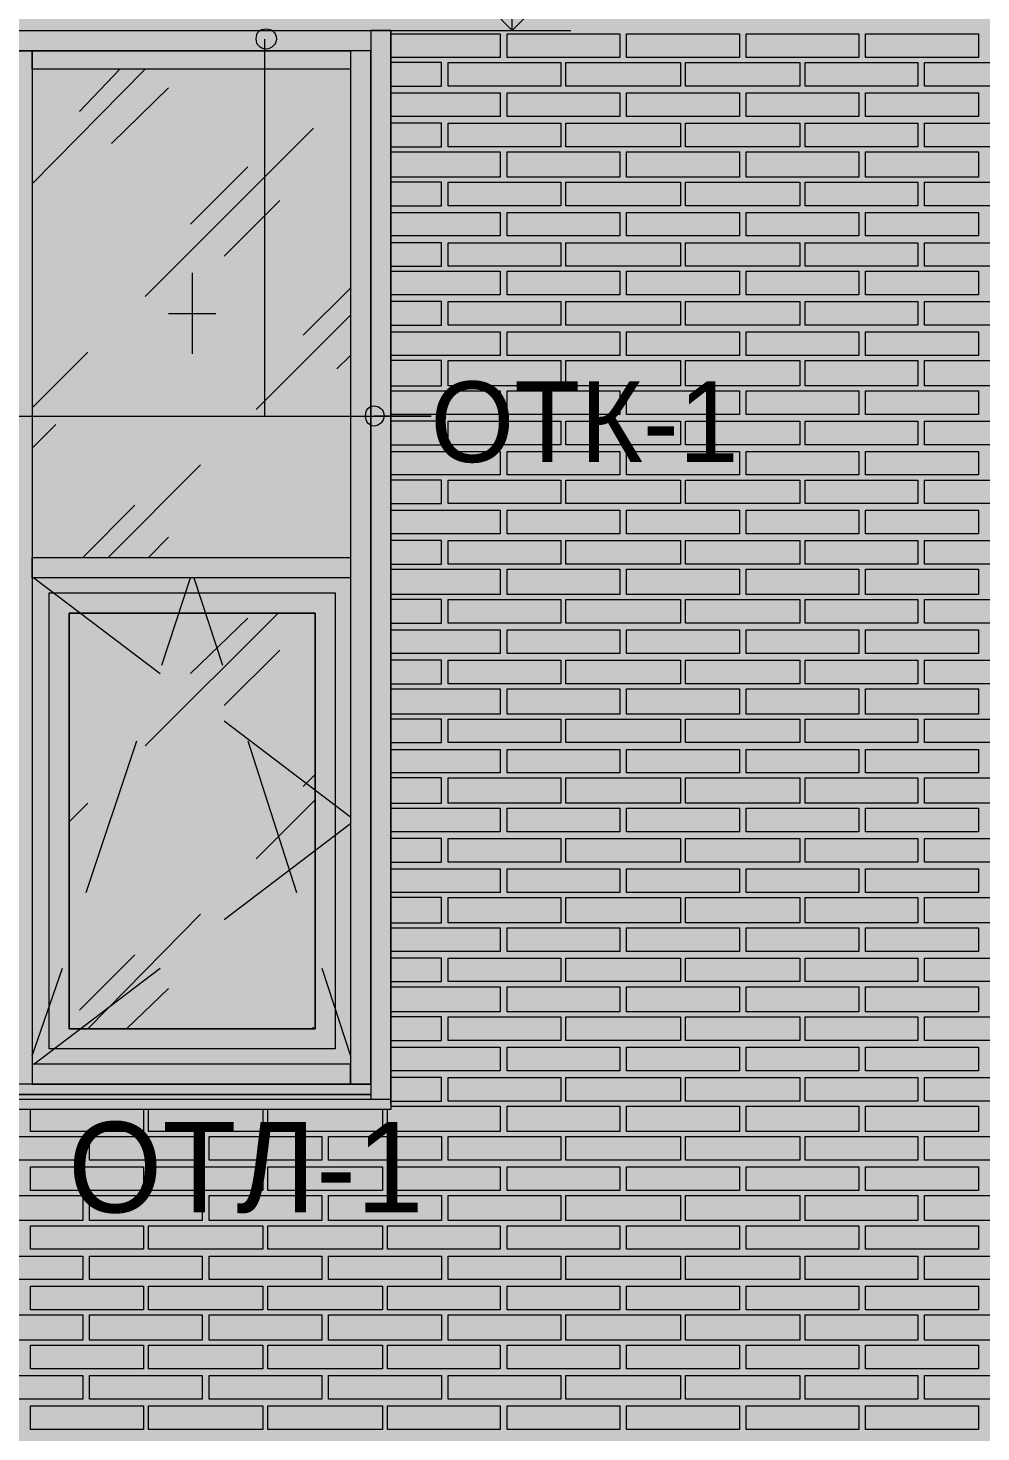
# Model space of a CAD drawing. Header units: millimetres. Extents: x -28928 to 100580, y -22867 to 36490.
# Drawn here: x 62260 to 64655, y 24464 to 27993 of the extents above; entities that cross this region are included whole.
import ezdxf

# ---------------------------------------------------------------- set-up
doc = ezdxf.new("R2010")
doc.units = ezdxf.units.MM
doc.layers.add('PDF _Геометрия', color=7, linetype='Continuous', true_color=0x8f8e8d)
doc.layers.add('PDF _Сплошная заливка', color=7, linetype='Continuous', true_color=0xffffff)
doc.layers.add('PDF _Текст', color=7, linetype='Continuous')

msp = doc.modelspace()

# ---------------------------------------------------------------- hatches: boundary and pattern name
at = {"layer": 'PDF _Сплошная заливка', "true_color": 0xdcd6cf, "transparency": 33554559}
msp.add_hatch(color=254, dxfattribs=at).paths.add_polyline_path([(64868.4, 16343.4), (64868.4, 19592.6), (66268.7, 19592.6), (66268.7, 16343.4), (82239.9, 16343.4), (82239.9, 30089.1), (52662.6, 30089.1), (52662.6, 16343.4), (62173.4, 16343.4), (62173.4, 19592.6), (64271.8, 19592.6), (64271.8, 16343.4)])

# ---------------------------------------------------------------- linework, layer by layer
at = {"layer": 'PDF _Геометрия', "color": 7, "lineweight": 9}
for points in [[(62918, 27986.4), (63269.1, 27986.4), (63476.4, 27986.4), (63476.4, 28286.8), (64276.1, 28286.8)], [(62173.4, 27986.4), (63171.8, 27986.4), (63171.8, 25287.2), (63171.8, 25363.4), (63171.8, 26636.8), (63171.8, 27910.3), (63171.8, 27986.4), (63121.1, 27986.4), (63121.1, 27910.3), (63121.1, 26636.8), (63121.1, 27935.7), (63070.3, 27935.7), (63070.3, 26636.8), (63070.3, 25338), (63070.3, 25388.7), (62270.7, 25388.7), (62270.7, 25338), (63070.3, 25338), (63121.1, 25338), (63121.1, 26636.8), (63121.1, 25363.4), (63121.1, 25299.9)], [(63324.1, 27986.4), (63624.5, 27986.4)], [(62854.5, 27965.3), (62854.5, 27017.6), (63273.4, 27017.6), (63129.5, 27017.6)], [(62219.9, 27935.7), (62270.7, 27935.7), (62270.7, 26636.8), (62270.7, 25338), (62219.9, 25338)], [(62270.7, 27601.4), (62554.1, 27889.1)], [(62389.1, 27783.4), (62490.7, 27889.1)], [(62469.5, 27703), (62613.4, 27842.6)], [(62554.1, 27318), (62977.2, 27741)], [(62668.4, 27499.9), (62812.2, 27643.7)], [(62753, 27419.5), (62892.6, 27559.1)], [(62672.6, 27377.2), (62672.6, 27174.1)], [(62951.8, 27220.7), (63070.3, 27339.1)], [(62613.4, 27275.7), (62731.8, 27275.7)], [(62833.4, 27034.5), (63070.3, 27271.4)], [(62270.7, 27038.7), (62410.3, 27178.4)], [(63036.4, 27136), (63070.3, 27169.9)], [(62207.2, 27017.6), (63273.4, 27017.6)], [(62270.7, 26937.2), (62329.9, 26996.4)], [(62461.1, 26662.2), (62693.7, 26894.9)], [(62397.6, 26662.2), (62528.7, 26793.4)], [(62562.6, 26662.2), (62613.4, 26713)], [(62274.9, 26611.4), (62592.2, 26370.3)], [(62596.4, 26391.4), (62668.4, 26611.4)], [(62676.8, 26611.4), (62748.7, 26391.4)], [(62554.1, 26188.4), (62888.4, 26522.6)], [(62668.4, 26370.3), (62812.2, 26509.9)], [(62753, 26289.9), (62892.6, 26429.5)], [(62753, 26251.8), (63070.3, 26010.7)], [(62406.1, 25820.3), (62533, 26201)], [(62812.2, 26201), (62934.9, 25820.3)], [(62951.8, 26086.8), (62981.4, 26116.4)], [(62363.7, 25998), (62410.3, 26044.5)], [(62833.4, 25904.9), (62981.4, 26053)], [(62753, 25752.6), (63070.3, 25993.7)], [(62410.3, 25477.6), (62693.7, 25765.3)], [(62389.1, 25524.1), (62528.7, 25663.7)], [(62270.7, 25409.9), (62346.8, 25629.9)], [(62274.9, 25388.7), (62592.2, 25629.9)], [(62998.4, 25629.9), (63070.3, 25409.9)], [(62507.6, 25477.6), (62613.4, 25579.1)], [(62973, 25477.6), (62977.2, 25481.8)], [(63121.1, 25338), (62219.9, 25338)], [(63171.8, 25304.1), (63171.8, 25299.9), (62173.4, 25299.9), (62173.4, 25304.1)], [(63171.8, 25299.9), (63171.8, 25274.5), (62173.4, 25274.5), (62173.4, 25299.9)], [(63121.1, 25312.6), (62219.9, 25312.6), (63121.1, 25312.6)], [(63121.1, 25312.6), (62219.9, 25312.6)], [(63171.8, 25283), (63171.8, 25274.5)]]:
    msp.add_lwpolyline(points, dxfattribs=at)
at = {"layer": 'PDF _Геометрия', "color": 7, "lineweight": 18}
msp.add_lwpolyline([(63336.8, 28130.3), (63476.4, 27986.4), (63620.3, 28130.3)], dxfattribs=at)
at = {"layer": 'PDF _Геометрия', "color": 7, "lineweight": 9}
for points in [[(63095.7, 27935.7), (62245.3, 27935.7), (62219.9, 27935.7), (62219.9, 27986.4), (62245.3, 27986.4), (63095.7, 27986.4), (63121.1, 27986.4), (63121.1, 27935.7)], [(63070.3, 27889.1), (62270.7, 27889.1), (62270.7, 27935.7), (63070.3, 27935.7)], [(63070.3, 26611.4), (62270.7, 26611.4), (62270.7, 26662.2), (63070.3, 26662.2)], [(62313, 26573.4), (63032.2, 26573.4), (63032.2, 25426.8), (62313, 25426.8)], [(63032.2, 26573.4), (63032.2, 25426.8), (62313, 25426.8), (62313, 26573.4)], [(62981.4, 26522.6), (62363.7, 26522.6), (62363.7, 25477.6), (62981.4, 25477.6)], [(62363.7, 25477.6), (62363.7, 26522.6), (62981.4, 26522.6), (62981.4, 25477.6)]]:
    msp.add_lwpolyline(points, close=True, dxfattribs=at)
at = {"layer": 'PDF _Геометрия', "lineweight": 9}
for points in [[(63171.8, 27978), (63446.8, 27978), (63446.8, 27918.7), (63171.8, 27918.7)], [(63171.8, 27846.8), (63298.7, 27846.8), (63298.7, 27906), (63171.8, 27906)], [(63171.8, 27829.9), (63446.8, 27829.9), (63446.8, 27770.7), (63171.8, 27770.7)], [(63171.8, 27694.5), (63298.7, 27694.5), (63298.7, 27753.7), (63171.8, 27753.7)], [(63171.8, 27681.8), (63446.8, 27681.8), (63446.8, 27618.4), (63171.8, 27618.4)], [(63171.8, 27546.4), (63298.7, 27546.4), (63298.7, 27605.7), (63171.8, 27605.7)], [(63171.8, 27529.5), (63446.8, 27529.5), (63446.8, 27470.3), (63171.8, 27470.3)], [(63171.8, 27394.1), (63298.7, 27394.1), (63298.7, 27453.4), (63171.8, 27453.4)], [(63171.8, 27381.4), (63446.8, 27381.4), (63446.8, 27322.2), (63171.8, 27322.2)], [(63171.8, 27246), (63298.7, 27246), (63298.7, 27305.3), (63171.8, 27305.3)], [(63171.8, 27229.1), (63446.8, 27229.1), (63446.8, 27169.9), (63171.8, 27169.9)], [(63171.8, 27093.7), (63298.7, 27093.7), (63298.7, 27157.2), (63171.8, 27157.2)], [(63171.8, 27081), (63446.8, 27081), (63446.8, 27021.8), (63171.8, 27021.8)], [(63171.8, 26945.7), (63298.7, 26945.7), (63298.7, 27004.9), (63171.8, 27004.9)], [(63171.8, 26928.7), (63446.8, 26928.7), (63446.8, 26869.5), (63171.8, 26869.5)], [(63171.8, 26797.6), (63298.7, 26797.6), (63298.7, 26856.8), (63171.8, 26856.8)], [(63171.8, 26780.7), (63446.8, 26780.7), (63446.8, 26721.4), (63171.8, 26721.4)], [(63171.8, 26645.3), (63298.7, 26645.3), (63298.7, 26704.5), (63171.8, 26704.5)], [(63171.8, 26632.6), (63446.8, 26632.6), (63446.8, 26569.1), (63171.8, 26569.1)], [(63171.8, 26497.2), (63298.7, 26497.2), (63298.7, 26556.4), (63171.8, 26556.4)], [(63171.8, 26480.3), (63446.8, 26480.3), (63446.8, 26421), (63171.8, 26421)], [(63171.8, 26344.9), (63298.7, 26344.9), (63298.7, 26404.1), (63171.8, 26404.1)], [(63171.8, 26332.2), (63446.8, 26332.2), (63446.8, 26268.7), (63171.8, 26268.7)], [(63171.8, 26196.8), (63298.7, 26196.8), (63298.7, 26256), (63171.8, 26256)], [(63171.8, 26179.9), (63446.8, 26179.9), (63446.8, 26120.7), (63171.8, 26120.7)], [(63171.8, 26044.5), (63298.7, 26044.5), (63298.7, 26108), (63171.8, 26108)], [(63171.8, 26031.8), (63446.8, 26031.8), (63446.8, 25972.6), (63171.8, 25972.6)], [(63171.8, 25896.4), (63298.7, 25896.4), (63298.7, 25955.7), (63171.8, 25955.7)], [(63171.8, 25879.5), (63446.8, 25879.5), (63446.8, 25820.3), (63171.8, 25820.3)], [(63171.8, 25744.1), (63298.7, 25744.1), (63298.7, 25807.6), (63171.8, 25807.6)], [(63171.8, 25731.4), (63446.8, 25731.4), (63446.8, 25672.2), (63171.8, 25672.2)], [(63171.8, 25596), (63298.7, 25596), (63298.7, 25655.3), (63171.8, 25655.3)], [(63171.8, 25583.4), (63446.8, 25583.4), (63446.8, 25519.9), (63171.8, 25519.9)], [(63171.8, 25448), (63298.7, 25448), (63298.7, 25507.2), (63171.8, 25507.2)], [(63171.8, 25431), (63446.8, 25431), (63446.8, 25371.8), (63171.8, 25371.8)], [(63171.8, 25295.7), (63298.7, 25295.7), (63298.7, 25354.9), (63171.8, 25354.9)], [(62549.9, 25274.5), (62549.9, 25219.5), (62266.4, 25219.5), (62266.4, 25274.5)], [(62850.3, 25274.5), (62850.3, 25219.5), (62562.6, 25219.5), (62562.6, 25274.5)], [(63150.7, 25274.5), (63150.7, 25219.5), (62863, 25219.5), (62863, 25274.5)], [(63171.8, 25283), (63446.8, 25283), (63446.8, 25219.5), (63163.4, 25219.5), (63163.4, 25274.5)]]:
    msp.add_lwpolyline(points, dxfattribs=at)
for points in [[(63747.2, 27978), (63747.2, 27918.7), (63463.7, 27918.7), (63463.7, 27978)], [(64047.6, 27978), (64047.6, 27918.7), (63764.1, 27918.7), (63764.1, 27978)], [(64348, 27978), (64348, 27918.7), (64064.5, 27918.7), (64064.5, 27978)], [(64648.4, 27978), (64648.4, 27918.7), (64364.9, 27918.7), (64364.9, 27978)], [(63599.1, 27846.8), (63455.3, 27846.8), (63315.7, 27846.8), (63315.7, 27906), (63455.3, 27906), (63599.1, 27906)], [(63899.5, 27846.8), (63755.7, 27846.8), (63611.8, 27846.8), (63611.8, 27906), (63755.7, 27906), (63899.5, 27906)], [(64199.9, 27846.8), (64056.1, 27846.8), (63912.2, 27846.8), (63912.2, 27906), (64056.1, 27906), (64199.9, 27906)], [(64496.1, 27846.8), (64356.4, 27846.8), (64212.6, 27846.8), (64212.6, 27906), (64356.4, 27906), (64496.1, 27906)], [(64796.4, 27846.8), (64656.8, 27846.8), (64513, 27846.8), (64513, 27906), (64656.8, 27906), (64796.4, 27906)], [(63747.2, 27829.9), (63747.2, 27770.7), (63463.7, 27770.7), (63463.7, 27829.9)], [(64047.6, 27829.9), (64047.6, 27770.7), (63764.1, 27770.7), (63764.1, 27829.9)], [(64348, 27829.9), (64348, 27770.7), (64064.5, 27770.7), (64064.5, 27829.9)], [(64648.4, 27829.9), (64648.4, 27770.7), (64364.9, 27770.7), (64364.9, 27829.9)], [(63599.1, 27694.5), (63455.3, 27694.5), (63315.7, 27694.5), (63315.7, 27753.7), (63455.3, 27753.7), (63599.1, 27753.7)], [(63899.5, 27694.5), (63755.7, 27694.5), (63611.8, 27694.5), (63611.8, 27753.7), (63755.7, 27753.7), (63899.5, 27753.7)], [(64199.9, 27694.5), (64056.1, 27694.5), (63912.2, 27694.5), (63912.2, 27753.7), (64056.1, 27753.7), (64199.9, 27753.7)], [(64496.1, 27694.5), (64356.4, 27694.5), (64212.6, 27694.5), (64212.6, 27753.7), (64356.4, 27753.7), (64496.1, 27753.7)], [(64796.4, 27694.5), (64656.8, 27694.5), (64513, 27694.5), (64513, 27753.7), (64656.8, 27753.7), (64796.4, 27753.7)], [(63747.2, 27681.8), (63747.2, 27618.4), (63463.7, 27618.4), (63463.7, 27681.8)], [(64047.6, 27681.8), (64047.6, 27618.4), (63764.1, 27618.4), (63764.1, 27681.8)], [(64348, 27681.8), (64348, 27618.4), (64064.5, 27618.4), (64064.5, 27681.8)], [(64648.4, 27681.8), (64648.4, 27618.4), (64364.9, 27618.4), (64364.9, 27681.8)], [(63599.1, 27546.4), (63455.3, 27546.4), (63315.7, 27546.4), (63315.7, 27605.7), (63455.3, 27605.7), (63599.1, 27605.7)], [(63899.5, 27546.4), (63755.7, 27546.4), (63611.8, 27546.4), (63611.8, 27605.7), (63755.7, 27605.7), (63899.5, 27605.7)], [(64199.9, 27546.4), (64056.1, 27546.4), (63912.2, 27546.4), (63912.2, 27605.7), (64056.1, 27605.7), (64199.9, 27605.7)], [(64496.1, 27546.4), (64356.4, 27546.4), (64212.6, 27546.4), (64212.6, 27605.7), (64356.4, 27605.7), (64496.1, 27605.7)], [(64796.4, 27546.4), (64656.8, 27546.4), (64513, 27546.4), (64513, 27605.7), (64656.8, 27605.7), (64796.4, 27605.7)], [(63747.2, 27529.5), (63747.2, 27470.3), (63463.7, 27470.3), (63463.7, 27529.5)], [(64047.6, 27529.5), (64047.6, 27470.3), (63764.1, 27470.3), (63764.1, 27529.5)], [(64348, 27529.5), (64348, 27470.3), (64064.5, 27470.3), (64064.5, 27529.5)], [(64648.4, 27529.5), (64648.4, 27470.3), (64364.9, 27470.3), (64364.9, 27529.5)], [(63599.1, 27394.1), (63455.3, 27394.1), (63315.7, 27394.1), (63315.7, 27453.4), (63455.3, 27453.4), (63599.1, 27453.4)], [(63899.5, 27394.1), (63755.7, 27394.1), (63611.8, 27394.1), (63611.8, 27453.4), (63755.7, 27453.4), (63899.5, 27453.4)], [(64199.9, 27394.1), (64056.1, 27394.1), (63912.2, 27394.1), (63912.2, 27453.4), (64056.1, 27453.4), (64199.9, 27453.4)], [(64496.1, 27394.1), (64356.4, 27394.1), (64212.6, 27394.1), (64212.6, 27453.4), (64356.4, 27453.4), (64496.1, 27453.4)], [(64796.4, 27394.1), (64656.8, 27394.1), (64513, 27394.1), (64513, 27453.4), (64656.8, 27453.4), (64796.4, 27453.4)], [(63747.2, 27381.4), (63747.2, 27322.2), (63463.7, 27322.2), (63463.7, 27381.4)], [(64047.6, 27381.4), (64047.6, 27322.2), (63764.1, 27322.2), (63764.1, 27381.4)], [(64348, 27381.4), (64348, 27322.2), (64064.5, 27322.2), (64064.5, 27381.4)], [(64648.4, 27381.4), (64648.4, 27322.2), (64364.9, 27322.2), (64364.9, 27381.4)], [(63599.1, 27246), (63455.3, 27246), (63315.7, 27246), (63315.7, 27305.3), (63455.3, 27305.3), (63599.1, 27305.3)], [(63899.5, 27246), (63755.7, 27246), (63611.8, 27246), (63611.8, 27305.3), (63755.7, 27305.3), (63899.5, 27305.3)], [(64199.9, 27246), (64056.1, 27246), (63912.2, 27246), (63912.2, 27305.3), (64056.1, 27305.3), (64199.9, 27305.3)], [(64496.1, 27246), (64356.4, 27246), (64212.6, 27246), (64212.6, 27305.3), (64356.4, 27305.3), (64496.1, 27305.3)], [(64796.4, 27246), (64656.8, 27246), (64513, 27246), (64513, 27305.3), (64656.8, 27305.3), (64796.4, 27305.3)], [(63747.2, 27229.1), (63747.2, 27169.9), (63463.7, 27169.9), (63463.7, 27229.1)], [(64047.6, 27229.1), (64047.6, 27169.9), (63764.1, 27169.9), (63764.1, 27229.1)], [(64348, 27229.1), (64348, 27169.9), (64064.5, 27169.9), (64064.5, 27229.1)], [(64648.4, 27229.1), (64648.4, 27169.9), (64364.9, 27169.9), (64364.9, 27229.1)], [(63599.1, 27093.7), (63455.3, 27093.7), (63315.7, 27093.7), (63315.7, 27157.2), (63455.3, 27157.2), (63599.1, 27157.2)], [(63899.5, 27093.7), (63755.7, 27093.7), (63611.8, 27093.7), (63611.8, 27157.2), (63755.7, 27157.2), (63899.5, 27157.2)], [(64199.9, 27093.7), (64056.1, 27093.7), (63912.2, 27093.7), (63912.2, 27157.2), (64056.1, 27157.2), (64199.9, 27157.2)], [(64496.1, 27093.7), (64356.4, 27093.7), (64212.6, 27093.7), (64212.6, 27157.2), (64356.4, 27157.2), (64496.1, 27157.2)], [(64796.4, 27093.7), (64656.8, 27093.7), (64513, 27093.7), (64513, 27157.2), (64656.8, 27157.2), (64796.4, 27157.2)], [(63747.2, 27081), (63747.2, 27021.8), (63463.7, 27021.8), (63463.7, 27081)], [(64047.6, 27081), (64047.6, 27021.8), (63764.1, 27021.8), (63764.1, 27081)], [(64348, 27081), (64348, 27021.8), (64064.5, 27021.8), (64064.5, 27081)], [(64648.4, 27081), (64648.4, 27021.8), (64364.9, 27021.8), (64364.9, 27081)], [(63599.1, 26945.7), (63455.3, 26945.7), (63315.7, 26945.7), (63315.7, 27004.9), (63455.3, 27004.9), (63599.1, 27004.9)], [(63899.5, 26945.7), (63755.7, 26945.7), (63611.8, 26945.7), (63611.8, 27004.9), (63755.7, 27004.9), (63899.5, 27004.9)], [(64199.9, 26945.7), (64056.1, 26945.7), (63912.2, 26945.7), (63912.2, 27004.9), (64056.1, 27004.9), (64199.9, 27004.9)], [(64496.1, 26945.7), (64356.4, 26945.7), (64212.6, 26945.7), (64212.6, 27004.9), (64356.4, 27004.9), (64496.1, 27004.9)], [(64796.4, 26945.7), (64656.8, 26945.7), (64513, 26945.7), (64513, 27004.9), (64656.8, 27004.9), (64796.4, 27004.9)], [(63747.2, 26928.7), (63747.2, 26869.5), (63463.7, 26869.5), (63463.7, 26928.7)], [(64047.6, 26928.7), (64047.6, 26869.5), (63764.1, 26869.5), (63764.1, 26928.7)], [(64348, 26928.7), (64348, 26869.5), (64064.5, 26869.5), (64064.5, 26928.7)], [(64648.4, 26928.7), (64648.4, 26869.5), (64364.9, 26869.5), (64364.9, 26928.7)], [(63599.1, 26797.6), (63455.3, 26797.6), (63315.7, 26797.6), (63315.7, 26856.8), (63455.3, 26856.8), (63599.1, 26856.8)], [(63899.5, 26797.6), (63755.7, 26797.6), (63611.8, 26797.6), (63611.8, 26856.8), (63755.7, 26856.8), (63899.5, 26856.8)], [(64199.9, 26797.6), (64056.1, 26797.6), (63912.2, 26797.6), (63912.2, 26856.8), (64056.1, 26856.8), (64199.9, 26856.8)], [(64496.1, 26797.6), (64356.4, 26797.6), (64212.6, 26797.6), (64212.6, 26856.8), (64356.4, 26856.8), (64496.1, 26856.8)], [(64796.4, 26797.6), (64656.8, 26797.6), (64513, 26797.6), (64513, 26856.8), (64656.8, 26856.8), (64796.4, 26856.8)], [(63747.2, 26780.7), (63747.2, 26721.4), (63463.7, 26721.4), (63463.7, 26780.7)], [(64047.6, 26780.7), (64047.6, 26721.4), (63764.1, 26721.4), (63764.1, 26780.7)], [(64348, 26780.7), (64348, 26721.4), (64064.5, 26721.4), (64064.5, 26780.7)], [(64648.4, 26780.7), (64648.4, 26721.4), (64364.9, 26721.4), (64364.9, 26780.7)], [(63599.1, 26645.3), (63455.3, 26645.3), (63315.7, 26645.3), (63315.7, 26704.5), (63455.3, 26704.5), (63599.1, 26704.5)], [(63899.5, 26645.3), (63755.7, 26645.3), (63611.8, 26645.3), (63611.8, 26704.5), (63755.7, 26704.5), (63899.5, 26704.5)], [(64199.9, 26645.3), (64056.1, 26645.3), (63912.2, 26645.3), (63912.2, 26704.5), (64056.1, 26704.5), (64199.9, 26704.5)], [(64496.1, 26645.3), (64356.4, 26645.3), (64212.6, 26645.3), (64212.6, 26704.5), (64356.4, 26704.5), (64496.1, 26704.5)], [(64796.4, 26645.3), (64656.8, 26645.3), (64513, 26645.3), (64513, 26704.5), (64656.8, 26704.5), (64796.4, 26704.5)], [(63747.2, 26632.6), (63747.2, 26569.1), (63463.7, 26569.1), (63463.7, 26632.6)], [(64047.6, 26632.6), (64047.6, 26569.1), (63764.1, 26569.1), (63764.1, 26632.6)], [(64348, 26632.6), (64348, 26569.1), (64064.5, 26569.1), (64064.5, 26632.6)], [(64648.4, 26632.6), (64648.4, 26569.1), (64364.9, 26569.1), (64364.9, 26632.6)], [(63599.1, 26497.2), (63455.3, 26497.2), (63315.7, 26497.2), (63315.7, 26556.4), (63455.3, 26556.4), (63599.1, 26556.4)], [(63899.5, 26497.2), (63755.7, 26497.2), (63611.8, 26497.2), (63611.8, 26556.4), (63755.7, 26556.4), (63899.5, 26556.4)], [(64199.9, 26497.2), (64056.1, 26497.2), (63912.2, 26497.2), (63912.2, 26556.4), (64056.1, 26556.4), (64199.9, 26556.4)], [(64496.1, 26497.2), (64356.4, 26497.2), (64212.6, 26497.2), (64212.6, 26556.4), (64356.4, 26556.4), (64496.1, 26556.4)], [(64796.4, 26497.2), (64656.8, 26497.2), (64513, 26497.2), (64513, 26556.4), (64656.8, 26556.4), (64796.4, 26556.4)], [(63747.2, 26480.3), (63747.2, 26421), (63463.7, 26421), (63463.7, 26480.3)], [(64047.6, 26480.3), (64047.6, 26421), (63764.1, 26421), (63764.1, 26480.3)], [(64348, 26480.3), (64348, 26421), (64064.5, 26421), (64064.5, 26480.3)], [(64648.4, 26480.3), (64648.4, 26421), (64364.9, 26421), (64364.9, 26480.3)], [(63599.1, 26344.9), (63455.3, 26344.9), (63315.7, 26344.9), (63315.7, 26404.1), (63455.3, 26404.1), (63599.1, 26404.1)], [(63899.5, 26344.9), (63755.7, 26344.9), (63611.8, 26344.9), (63611.8, 26404.1), (63755.7, 26404.1), (63899.5, 26404.1)], [(64199.9, 26344.9), (64056.1, 26344.9), (63912.2, 26344.9), (63912.2, 26404.1), (64056.1, 26404.1), (64199.9, 26404.1)], [(64496.1, 26344.9), (64356.4, 26344.9), (64212.6, 26344.9), (64212.6, 26404.1), (64356.4, 26404.1), (64496.1, 26404.1)], [(64796.4, 26344.9), (64656.8, 26344.9), (64513, 26344.9), (64513, 26404.1), (64656.8, 26404.1), (64796.4, 26404.1)], [(63747.2, 26332.2), (63747.2, 26268.7), (63463.7, 26268.7), (63463.7, 26332.2)], [(64047.6, 26332.2), (64047.6, 26268.7), (63764.1, 26268.7), (63764.1, 26332.2)], [(64348, 26332.2), (64348, 26268.7), (64064.5, 26268.7), (64064.5, 26332.2)], [(64648.4, 26332.2), (64648.4, 26268.7), (64364.9, 26268.7), (64364.9, 26332.2)], [(63599.1, 26196.8), (63455.3, 26196.8), (63315.7, 26196.8), (63315.7, 26256), (63455.3, 26256), (63599.1, 26256)], [(63899.5, 26196.8), (63755.7, 26196.8), (63611.8, 26196.8), (63611.8, 26256), (63755.7, 26256), (63899.5, 26256)], [(64199.9, 26196.8), (64056.1, 26196.8), (63912.2, 26196.8), (63912.2, 26256), (64056.1, 26256), (64199.9, 26256)], [(64496.1, 26196.8), (64356.4, 26196.8), (64212.6, 26196.8), (64212.6, 26256), (64356.4, 26256), (64496.1, 26256)], [(64796.4, 26196.8), (64656.8, 26196.8), (64513, 26196.8), (64513, 26256), (64656.8, 26256), (64796.4, 26256)], [(63747.2, 26179.9), (63747.2, 26120.7), (63463.7, 26120.7), (63463.7, 26179.9)], [(64047.6, 26179.9), (64047.6, 26120.7), (63764.1, 26120.7), (63764.1, 26179.9)], [(64348, 26179.9), (64348, 26120.7), (64064.5, 26120.7), (64064.5, 26179.9)], [(64648.4, 26179.9), (64648.4, 26120.7), (64364.9, 26120.7), (64364.9, 26179.9)], [(63599.1, 26044.5), (63455.3, 26044.5), (63315.7, 26044.5), (63315.7, 26108), (63455.3, 26108), (63599.1, 26108)], [(63899.5, 26044.5), (63755.7, 26044.5), (63611.8, 26044.5), (63611.8, 26108), (63755.7, 26108), (63899.5, 26108)], [(64199.9, 26044.5), (64056.1, 26044.5), (63912.2, 26044.5), (63912.2, 26108), (64056.1, 26108), (64199.9, 26108)], [(64496.1, 26044.5), (64356.4, 26044.5), (64212.6, 26044.5), (64212.6, 26108), (64356.4, 26108), (64496.1, 26108)], [(64796.4, 26044.5), (64656.8, 26044.5), (64513, 26044.5), (64513, 26108), (64656.8, 26108), (64796.4, 26108)], [(63747.2, 26031.8), (63747.2, 25972.6), (63463.7, 25972.6), (63463.7, 26031.8)], [(64047.6, 26031.8), (64047.6, 25972.6), (63764.1, 25972.6), (63764.1, 26031.8)], [(64348, 26031.8), (64348, 25972.6), (64064.5, 25972.6), (64064.5, 26031.8)], [(64648.4, 26031.8), (64648.4, 25972.6), (64364.9, 25972.6), (64364.9, 26031.8)], [(63599.1, 25896.4), (63455.3, 25896.4), (63315.7, 25896.4), (63315.7, 25955.7), (63455.3, 25955.7), (63599.1, 25955.7)], [(63899.5, 25896.4), (63755.7, 25896.4), (63611.8, 25896.4), (63611.8, 25955.7), (63755.7, 25955.7), (63899.5, 25955.7)], [(64199.9, 25896.4), (64056.1, 25896.4), (63912.2, 25896.4), (63912.2, 25955.7), (64056.1, 25955.7), (64199.9, 25955.7)], [(64496.1, 25896.4), (64356.4, 25896.4), (64212.6, 25896.4), (64212.6, 25955.7), (64356.4, 25955.7), (64496.1, 25955.7)], [(64796.4, 25896.4), (64656.8, 25896.4), (64513, 25896.4), (64513, 25955.7), (64656.8, 25955.7), (64796.4, 25955.7)], [(63747.2, 25879.5), (63747.2, 25820.3), (63463.7, 25820.3), (63463.7, 25879.5)], [(64047.6, 25879.5), (64047.6, 25820.3), (63764.1, 25820.3), (63764.1, 25879.5)], [(64348, 25879.5), (64348, 25820.3), (64064.5, 25820.3), (64064.5, 25879.5)], [(64648.4, 25879.5), (64648.4, 25820.3), (64364.9, 25820.3), (64364.9, 25879.5)], [(63599.1, 25744.1), (63455.3, 25744.1), (63315.7, 25744.1), (63315.7, 25807.6), (63455.3, 25807.6), (63599.1, 25807.6)], [(63899.5, 25744.1), (63755.7, 25744.1), (63611.8, 25744.1), (63611.8, 25807.6), (63755.7, 25807.6), (63899.5, 25807.6)], [(64199.9, 25744.1), (64056.1, 25744.1), (63912.2, 25744.1), (63912.2, 25807.6), (64056.1, 25807.6), (64199.9, 25807.6)], [(64496.1, 25744.1), (64356.4, 25744.1), (64212.6, 25744.1), (64212.6, 25807.6), (64356.4, 25807.6), (64496.1, 25807.6)], [(64796.4, 25744.1), (64656.8, 25744.1), (64513, 25744.1), (64513, 25807.6), (64656.8, 25807.6), (64796.4, 25807.6)], [(63747.2, 25731.4), (63747.2, 25672.2), (63463.7, 25672.2), (63463.7, 25731.4)], [(64047.6, 25731.4), (64047.6, 25672.2), (63764.1, 25672.2), (63764.1, 25731.4)], [(64348, 25731.4), (64348, 25672.2), (64064.5, 25672.2), (64064.5, 25731.4)], [(64648.4, 25731.4), (64648.4, 25672.2), (64364.9, 25672.2), (64364.9, 25731.4)], [(63599.1, 25596), (63455.3, 25596), (63315.7, 25596), (63315.7, 25655.3), (63455.3, 25655.3), (63599.1, 25655.3)], [(63899.5, 25596), (63755.7, 25596), (63611.8, 25596), (63611.8, 25655.3), (63755.7, 25655.3), (63899.5, 25655.3)], [(64199.9, 25596), (64056.1, 25596), (63912.2, 25596), (63912.2, 25655.3), (64056.1, 25655.3), (64199.9, 25655.3)], [(64496.1, 25596), (64356.4, 25596), (64212.6, 25596), (64212.6, 25655.3), (64356.4, 25655.3), (64496.1, 25655.3)], [(64796.4, 25596), (64656.8, 25596), (64513, 25596), (64513, 25655.3), (64656.8, 25655.3), (64796.4, 25655.3)], [(63747.2, 25583.4), (63747.2, 25519.9), (63463.7, 25519.9), (63463.7, 25583.4)], [(64047.6, 25583.4), (64047.6, 25519.9), (63764.1, 25519.9), (63764.1, 25583.4)], [(64348, 25583.4), (64348, 25519.9), (64064.5, 25519.9), (64064.5, 25583.4)], [(64648.4, 25583.4), (64648.4, 25519.9), (64364.9, 25519.9), (64364.9, 25583.4)], [(63599.1, 25448), (63455.3, 25448), (63315.7, 25448), (63315.7, 25507.2), (63455.3, 25507.2), (63599.1, 25507.2)], [(63899.5, 25448), (63755.7, 25448), (63611.8, 25448), (63611.8, 25507.2), (63755.7, 25507.2), (63899.5, 25507.2)], [(64199.9, 25448), (64056.1, 25448), (63912.2, 25448), (63912.2, 25507.2), (64056.1, 25507.2), (64199.9, 25507.2)], [(64496.1, 25448), (64356.4, 25448), (64212.6, 25448), (64212.6, 25507.2), (64356.4, 25507.2), (64496.1, 25507.2)], [(64796.4, 25448), (64656.8, 25448), (64513, 25448), (64513, 25507.2), (64656.8, 25507.2), (64796.4, 25507.2)], [(63747.2, 25431), (63747.2, 25371.8), (63463.7, 25371.8), (63463.7, 25431)], [(64047.6, 25431), (64047.6, 25371.8), (63764.1, 25371.8), (63764.1, 25431)], [(64348, 25431), (64348, 25371.8), (64064.5, 25371.8), (64064.5, 25431)], [(64648.4, 25431), (64648.4, 25371.8), (64364.9, 25371.8), (64364.9, 25431)], [(63599.1, 25295.7), (63455.3, 25295.7), (63315.7, 25295.7), (63315.7, 25354.9), (63455.3, 25354.9), (63599.1, 25354.9)], [(63899.5, 25295.7), (63755.7, 25295.7), (63611.8, 25295.7), (63611.8, 25354.9), (63755.7, 25354.9), (63899.5, 25354.9)], [(64199.9, 25295.7), (64056.1, 25295.7), (63912.2, 25295.7), (63912.2, 25354.9), (64056.1, 25354.9), (64199.9, 25354.9)], [(64496.1, 25295.7), (64356.4, 25295.7), (64212.6, 25295.7), (64212.6, 25354.9), (64356.4, 25354.9), (64496.1, 25354.9)], [(64796.4, 25295.7), (64656.8, 25295.7), (64513, 25295.7), (64513, 25354.9), (64656.8, 25354.9), (64796.4, 25354.9)], [(63747.2, 25283), (63747.2, 25219.5), (63463.7, 25219.5), (63463.7, 25283)], [(64047.6, 25283), (64047.6, 25219.5), (63764.1, 25219.5), (63764.1, 25283)], [(64348, 25283), (64348, 25219.5), (64064.5, 25219.5), (64064.5, 25283)], [(64648.4, 25283), (64648.4, 25219.5), (64364.9, 25219.5), (64364.9, 25283)], [(62397.6, 25147.6), (62258, 25147.6), (62114.1, 25147.6), (62114.1, 25206.8), (62258, 25206.8), (62397.6, 25206.8)], [(62698, 25147.6), (62558.4, 25147.6), (62414.5, 25147.6), (62414.5, 25206.8), (62558.4, 25206.8), (62698, 25206.8)], [(62998.4, 25147.6), (62854.5, 25147.6), (62714.9, 25147.6), (62714.9, 25206.8), (62854.5, 25206.8), (62998.4, 25206.8)], [(63298.7, 25147.6), (63154.9, 25147.6), (63015.3, 25147.6), (63015.3, 25206.8), (63154.9, 25206.8), (63298.7, 25206.8)], [(63599.1, 25147.6), (63455.3, 25147.6), (63315.7, 25147.6), (63315.7, 25206.8), (63455.3, 25206.8), (63599.1, 25206.8)], [(63899.5, 25147.6), (63755.7, 25147.6), (63611.8, 25147.6), (63611.8, 25206.8), (63755.7, 25206.8), (63899.5, 25206.8)], [(64199.9, 25147.6), (64056.1, 25147.6), (63912.2, 25147.6), (63912.2, 25206.8), (64056.1, 25206.8), (64199.9, 25206.8)], [(64496.1, 25147.6), (64356.4, 25147.6), (64212.6, 25147.6), (64212.6, 25206.8), (64356.4, 25206.8), (64496.1, 25206.8)], [(64796.4, 25147.6), (64656.8, 25147.6), (64513, 25147.6), (64513, 25206.8), (64656.8, 25206.8), (64796.4, 25206.8)], [(62549.9, 25130.7), (62549.9, 25071.4), (62266.4, 25071.4), (62266.4, 25130.7)], [(62850.3, 25130.7), (62850.3, 25071.4), (62562.6, 25071.4), (62562.6, 25130.7)], [(63150.7, 25130.7), (63150.7, 25071.4), (62863, 25071.4), (62863, 25130.7)], [(63446.8, 25130.7), (63446.8, 25071.4), (63163.4, 25071.4), (63163.4, 25130.7)], [(63747.2, 25130.7), (63747.2, 25071.4), (63463.7, 25071.4), (63463.7, 25130.7)], [(64047.6, 25130.7), (64047.6, 25071.4), (63764.1, 25071.4), (63764.1, 25130.7)], [(64348, 25130.7), (64348, 25071.4), (64064.5, 25071.4), (64064.5, 25130.7)], [(64648.4, 25130.7), (64648.4, 25071.4), (64364.9, 25071.4), (64364.9, 25130.7)], [(62397.6, 24995.3), (62258, 24995.3), (62114.1, 24995.3), (62114.1, 25058.7), (62258, 25058.7), (62397.6, 25058.7)], [(62698, 24995.3), (62558.4, 24995.3), (62414.5, 24995.3), (62414.5, 25058.7), (62558.4, 25058.7), (62698, 25058.7)], [(62998.4, 24995.3), (62854.5, 24995.3), (62714.9, 24995.3), (62714.9, 25058.7), (62854.5, 25058.7), (62998.4, 25058.7)], [(63298.7, 24995.3), (63154.9, 24995.3), (63015.3, 24995.3), (63015.3, 25058.7), (63154.9, 25058.7), (63298.7, 25058.7)], [(63599.1, 24995.3), (63455.3, 24995.3), (63315.7, 24995.3), (63315.7, 25058.7), (63455.3, 25058.7), (63599.1, 25058.7)], [(63899.5, 24995.3), (63755.7, 24995.3), (63611.8, 24995.3), (63611.8, 25058.7), (63755.7, 25058.7), (63899.5, 25058.7)], [(64199.9, 24995.3), (64056.1, 24995.3), (63912.2, 24995.3), (63912.2, 25058.7), (64056.1, 25058.7), (64199.9, 25058.7)], [(64496.1, 24995.3), (64356.4, 24995.3), (64212.6, 24995.3), (64212.6, 25058.7), (64356.4, 25058.7), (64496.1, 25058.7)], [(64796.4, 24995.3), (64656.8, 24995.3), (64513, 24995.3), (64513, 25058.7), (64656.8, 25058.7), (64796.4, 25058.7)], [(62549.9, 24982.6), (62549.9, 24923.4), (62266.4, 24923.4), (62266.4, 24982.6)], [(62850.3, 24982.6), (62850.3, 24923.4), (62562.6, 24923.4), (62562.6, 24982.6)], [(63150.7, 24982.6), (63150.7, 24923.4), (62863, 24923.4), (62863, 24982.6)], [(63446.8, 24982.6), (63446.8, 24923.4), (63163.4, 24923.4), (63163.4, 24982.6)], [(63747.2, 24982.6), (63747.2, 24923.4), (63463.7, 24923.4), (63463.7, 24982.6)], [(64047.6, 24982.6), (64047.6, 24923.4), (63764.1, 24923.4), (63764.1, 24982.6)], [(64348, 24982.6), (64348, 24923.4), (64064.5, 24923.4), (64064.5, 24982.6)], [(64648.4, 24982.6), (64648.4, 24923.4), (64364.9, 24923.4), (64364.9, 24982.6)], [(62397.6, 24847.2), (62258, 24847.2), (62114.1, 24847.2), (62114.1, 24906.4), (62258, 24906.4), (62397.6, 24906.4)], [(62698, 24847.2), (62558.4, 24847.2), (62414.5, 24847.2), (62414.5, 24906.4), (62558.4, 24906.4), (62698, 24906.4)], [(62998.4, 24847.2), (62854.5, 24847.2), (62714.9, 24847.2), (62714.9, 24906.4), (62854.5, 24906.4), (62998.4, 24906.4)], [(63298.7, 24847.2), (63154.9, 24847.2), (63015.3, 24847.2), (63015.3, 24906.4), (63154.9, 24906.4), (63298.7, 24906.4)], [(63599.1, 24847.2), (63455.3, 24847.2), (63315.7, 24847.2), (63315.7, 24906.4), (63455.3, 24906.4), (63599.1, 24906.4)], [(63899.5, 24847.2), (63755.7, 24847.2), (63611.8, 24847.2), (63611.8, 24906.4), (63755.7, 24906.4), (63899.5, 24906.4)], [(64199.9, 24847.2), (64056.1, 24847.2), (63912.2, 24847.2), (63912.2, 24906.4), (64056.1, 24906.4), (64199.9, 24906.4)], [(64496.1, 24847.2), (64356.4, 24847.2), (64212.6, 24847.2), (64212.6, 24906.4), (64356.4, 24906.4), (64496.1, 24906.4)], [(64796.4, 24847.2), (64656.8, 24847.2), (64513, 24847.2), (64513, 24906.4), (64656.8, 24906.4), (64796.4, 24906.4)], [(62549.9, 24830.3), (62549.9, 24771), (62266.4, 24771), (62266.4, 24830.3)], [(62850.3, 24830.3), (62850.3, 24771), (62562.6, 24771), (62562.6, 24830.3)], [(63150.7, 24830.3), (63150.7, 24771), (62863, 24771), (62863, 24830.3)], [(63446.8, 24830.3), (63446.8, 24771), (63163.4, 24771), (63163.4, 24830.3)], [(63747.2, 24830.3), (63747.2, 24771), (63463.7, 24771), (63463.7, 24830.3)], [(64047.6, 24830.3), (64047.6, 24771), (63764.1, 24771), (63764.1, 24830.3)], [(64348, 24830.3), (64348, 24771), (64064.5, 24771), (64064.5, 24830.3)], [(64648.4, 24830.3), (64648.4, 24771), (64364.9, 24771), (64364.9, 24830.3)], [(62397.6, 24694.9), (62258, 24694.9), (62114.1, 24694.9), (62114.1, 24758.4), (62258, 24758.4), (62397.6, 24758.4)], [(62698, 24694.9), (62558.4, 24694.9), (62414.5, 24694.9), (62414.5, 24758.4), (62558.4, 24758.4), (62698, 24758.4)], [(62998.4, 24694.9), (62854.5, 24694.9), (62714.9, 24694.9), (62714.9, 24758.4), (62854.5, 24758.4), (62998.4, 24758.4)], [(63298.7, 24694.9), (63154.9, 24694.9), (63015.3, 24694.9), (63015.3, 24758.4), (63154.9, 24758.4), (63298.7, 24758.4)], [(63599.1, 24694.9), (63455.3, 24694.9), (63315.7, 24694.9), (63315.7, 24758.4), (63455.3, 24758.4), (63599.1, 24758.4)], [(63899.5, 24694.9), (63755.7, 24694.9), (63611.8, 24694.9), (63611.8, 24758.4), (63755.7, 24758.4), (63899.5, 24758.4)], [(64199.9, 24694.9), (64056.1, 24694.9), (63912.2, 24694.9), (63912.2, 24758.4), (64056.1, 24758.4), (64199.9, 24758.4)], [(64496.1, 24694.9), (64356.4, 24694.9), (64212.6, 24694.9), (64212.6, 24758.4), (64356.4, 24758.4), (64496.1, 24758.4)], [(64796.4, 24694.9), (64656.8, 24694.9), (64513, 24694.9), (64513, 24758.4), (64656.8, 24758.4), (64796.4, 24758.4)], [(62549.9, 24682.2), (62549.9, 24623), (62266.4, 24623), (62266.4, 24682.2)], [(62850.3, 24682.2), (62850.3, 24623), (62562.6, 24623), (62562.6, 24682.2)], [(63150.7, 24682.2), (63150.7, 24623), (62863, 24623), (62863, 24682.2)], [(63446.8, 24682.2), (63446.8, 24623), (63163.4, 24623), (63163.4, 24682.2)], [(63747.2, 24682.2), (63747.2, 24623), (63463.7, 24623), (63463.7, 24682.2)], [(64047.6, 24682.2), (64047.6, 24623), (63764.1, 24623), (63764.1, 24682.2)], [(64348, 24682.2), (64348, 24623), (64064.5, 24623), (64064.5, 24682.2)], [(64648.4, 24682.2), (64648.4, 24623), (64364.9, 24623), (64364.9, 24682.2)], [(62397.6, 24546.8), (62258, 24546.8), (62114.1, 24546.8), (62114.1, 24606), (62258, 24606), (62397.6, 24606)], [(62698, 24546.8), (62558.4, 24546.8), (62414.5, 24546.8), (62414.5, 24606), (62558.4, 24606), (62698, 24606)], [(62998.4, 24546.8), (62854.5, 24546.8), (62714.9, 24546.8), (62714.9, 24606), (62854.5, 24606), (62998.4, 24606)], [(63298.7, 24546.8), (63154.9, 24546.8), (63015.3, 24546.8), (63015.3, 24606), (63154.9, 24606), (63298.7, 24606)], [(63599.1, 24546.8), (63455.3, 24546.8), (63315.7, 24546.8), (63315.7, 24606), (63455.3, 24606), (63599.1, 24606)], [(63899.5, 24546.8), (63755.7, 24546.8), (63611.8, 24546.8), (63611.8, 24606), (63755.7, 24606), (63899.5, 24606)], [(64199.9, 24546.8), (64056.1, 24546.8), (63912.2, 24546.8), (63912.2, 24606), (64056.1, 24606), (64199.9, 24606)], [(64496.1, 24546.8), (64356.4, 24546.8), (64212.6, 24546.8), (64212.6, 24606), (64356.4, 24606), (64496.1, 24606)], [(64796.4, 24546.8), (64656.8, 24546.8), (64513, 24546.8), (64513, 24606), (64656.8, 24606), (64796.4, 24606)], [(62549.9, 24529.9), (62549.9, 24470.7), (62266.4, 24470.7), (62266.4, 24529.9)], [(62850.3, 24529.9), (62850.3, 24470.7), (62562.6, 24470.7), (62562.6, 24529.9)], [(63150.7, 24529.9), (63150.7, 24470.7), (62863, 24470.7), (62863, 24529.9)], [(63446.8, 24529.9), (63446.8, 24470.7), (63163.4, 24470.7), (63163.4, 24529.9)], [(63747.2, 24529.9), (63747.2, 24470.7), (63463.7, 24470.7), (63463.7, 24529.9)], [(64047.6, 24529.9), (64047.6, 24470.7), (63764.1, 24470.7), (63764.1, 24529.9)], [(64348, 24529.9), (64348, 24470.7), (64064.5, 24470.7), (64064.5, 24529.9)], [(64648.4, 24529.9), (64648.4, 24470.7), (64364.9, 24470.7), (64364.9, 24529.9)]]:
    msp.add_lwpolyline(points, close=True, dxfattribs=at)
at = {"layer": 'PDF _Геометрия', "color": 7, "lineweight": 9}
for points in [[(62833.4, 27965.3), (62833.4, 27982.2), (62841.8, 27990.7), (62858.7, 27990.7)], [(62833.4, 27965.3), (62833.4, 27982.2), (62841.8, 27990.7), (62858.7, 27990.7)], [(62858.7, 27990.7), (62871.4, 27990.7), (62884.1, 27982.2), (62884.1, 27965.3)], [(62858.7, 27990.7), (62871.4, 27990.7), (62884.1, 27982.2), (62884.1, 27965.3)], [(62858.7, 27939.9), (62841.8, 27939.9), (62833.4, 27952.6), (62833.4, 27965.3)], [(62858.7, 27939.9), (62841.8, 27939.9), (62833.4, 27952.6), (62833.4, 27965.3)], [(62884.1, 27965.3), (62884.1, 27952.6), (62871.4, 27939.9), (62858.7, 27939.9)], [(62884.1, 27965.3), (62884.1, 27952.6), (62871.4, 27939.9), (62858.7, 27939.9)], [(63108.4, 27017.6), (63108.4, 27034.5), (63116.8, 27043), (63129.5, 27043)], [(63108.4, 27017.6), (63108.4, 27034.5), (63116.8, 27043), (63129.5, 27043)], [(63129.5, 27043), (63142.2, 27043), (63154.9, 27034.5), (63154.9, 27017.6)], [(63129.5, 27043), (63142.2, 27043), (63154.9, 27034.5), (63154.9, 27017.6)], [(63129.5, 26992.2), (63116.8, 26992.2), (63108.4, 27004.9), (63108.4, 27017.6)], [(63129.5, 26992.2), (63116.8, 26992.2), (63108.4, 27004.9), (63108.4, 27017.6)], [(63154.9, 27017.6), (63154.9, 27004.9), (63142.2, 26992.2), (63129.5, 26992.2)], [(63154.9, 27017.6), (63154.9, 27004.9), (63142.2, 26992.2), (63129.5, 26992.2)]]:
    msp.add_open_spline(points, degree=3, dxfattribs=at)
at = {"layer": 'PDF _Сплошная заливка', "lineweight": 9, "transparency": 33554559}
for points in [[(62270.7, 27889.1), (62270.7, 26662.2), (63070.3, 27889.1), (63070.3, 26662.2)], [(62363.7, 26522.6), (62363.7, 25477.6), (62981.4, 26522.6), (62981.4, 25477.6)]]:
    msp.add_solid(points, dxfattribs=at)

# ---------------------------------------------------------------- texts
at = {"layer": 'PDF _Текст', "attachment_point": 4, "style": ''}
for s, insert, char_height in [('ОТК-1', (63271.3, 27001.8), 202.56), ('ОТЛ-1', (62360.6, 25128.2), 227.71)]:
    msp.add_mtext(s, dxfattribs=dict(at, insert=insert, char_height=char_height))

doc.saveas('drawing.dxf')
